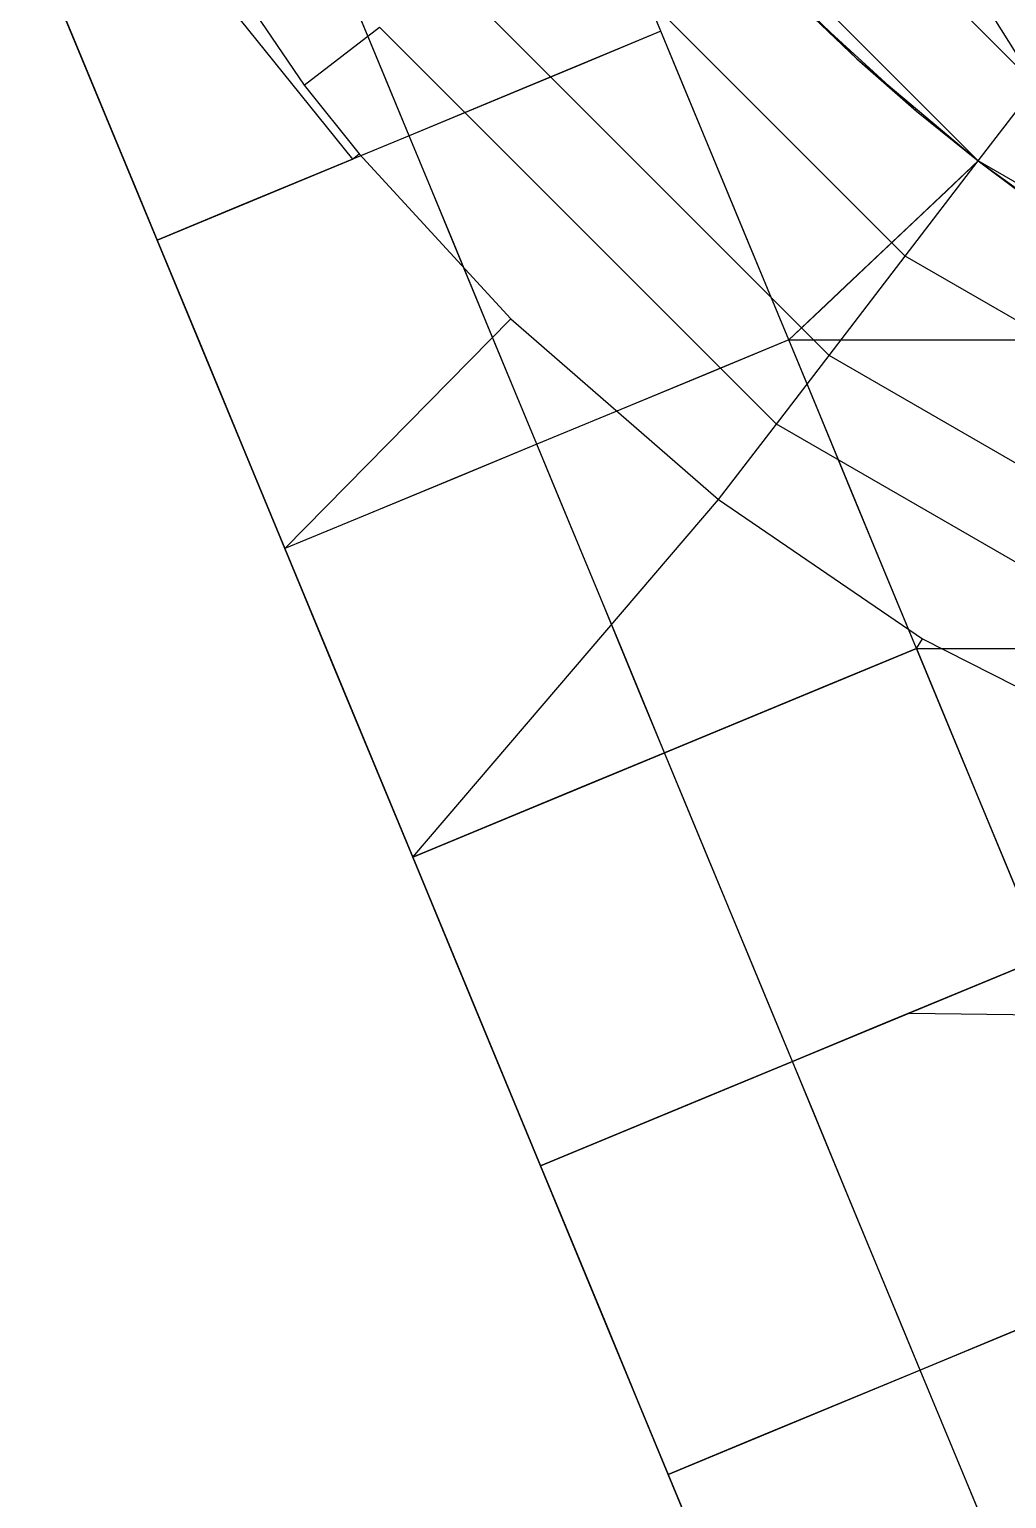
# Model space of a CAD drawing. Header units: millimetres. Extents: x -90 to 90, y -106 to 105.
# Drawn here: x -55.41 to -29.07, y -74.92 to -35.33 of the extents above; entities that cross this region are included whole.
import ezdxf

# ---------------------------------------------------------------- set-up
doc = ezdxf.new("R2010")
doc.units = ezdxf.units.MM
doc.header["$MEASUREMENT"] = 0
for name, color, linetype, true_color in [('1-CHJ_FG-O180x6', 116, 'Continuous', 0x008040), ('1-CHJ_XG1-O245x8', 241, 'Continuous', 0xff969c), ('1-TC_ZL-B500x300x12x16', 31, 'Continuous', 0xffc28c), ('1-TG_ZC1-O299x8', 140, 'Continuous', 0x00b2ff), ('1-TG_ZC2-O457x10', 84, 'Continuous', 0x25a025), ('1-XWM_L1-O402x10', 145, 'Continuous', 0x3e88b5), ('1-XWM_L2-O457x12', 20, 'Continuous', 0xf75c00), ('1-XWM_LG-O402x12', 111, 'Continuous', 0x7fffbf), ('1-XWM_LG2-O457x12', 61, 'Continuous', 0xe2fb99), ('1-XWM_ZC1-O299x8', 212, 'Continuous', 0xb61acc), ('1-XWM_ZC2-O402x12', 201, 'Continuous', 0xd6a2ec), ('1-XXZ-B1500x1500x50x50', 30, 'Continuous', 0xf76d33), ('1-XXZ-B800x800x35x35', 123, 'Continuous', 0x45e2af), ('1-ZHJ_FG1-O219x8', 125, 'Continuous', 0x3fbf7f), ('1-ZHJ_FG2-O325x10', 71, 'Continuous', 0xcdfe7a), ('1-ZHJ_XG1-O351x10', 15, 'Continuous', 0xbf3f3f), ('1-ZHJ_XG2-O457x14', 20, 'Continuous', 0xff5f11)]:
    doc.layers.add(name, color=color, linetype=linetype, true_color=true_color)

msp = doc.modelspace()

# ---------------------------------------------------------------- linework, layer by layer
at = {"layer": '1-CHJ_FG-O180x6'}
for p, q in [((-46.32, -35.422, 20), (-46.894, -34.037, 23)), ((-54.833, -34.078, 23), (-54.259, -35.463, 20)), ((-54.259, -35.463, 20), (-53.685, -36.849, 23)), ((-45.746, -36.808, 23), (-46.32, -35.422, 20)), ((-38.382, -35.381, 20), (-40.645, -36.319, 23)), ((-40.645, -36.319, 23), (-42.909, -37.256, 20)), ((-45.172, -38.194, 20), (-45.746, -36.808, 23)), ((-53.685, -36.849, 23), (-53.111, -38.235, 20)), ((-42.909, -37.256, 20), (-45.172, -38.194, 23)), ((-53.111, -38.235, 20), (-52.537, -39.621, 23)), ((-45.172, -38.194, 23), (-47.436, -39.132, 20)), ((-44.598, -39.58, 23), (-45.172, -38.194, 20)), ((-45.172, -38.194, 23), (-45.172, -38.194, 20)), ((-47.436, -39.132, 20), (-49.699, -40.069, 23)), ((-44.024, -40.966, 20), (-44.598, -39.58, 23)), ((-52.537, -39.621, 23), (-51.963, -41.007, 20)), ((-49.699, -40.069, 23), (-51.963, -41.007, 20)), ((-51.963, -41.007, 20), (-51.389, -42.393, 23)), ((-43.45, -42.352, 23), (-44.024, -40.966, 20)), ((-42.876, -43.737, 20), (-43.45, -42.352, 23)), ((-51.389, -42.393, 23), (-50.815, -43.778, 20)), ((-50.815, -43.778, 20), (-50.241, -45.164, 23)), ((-42.302, -45.123, 23), (-42.876, -43.737, 20)), ((-41.728, -46.509, 20), (-42.302, -45.123, 23)), ((-50.241, -45.164, 23), (-49.667, -46.55, 20)), ((-49.667, -46.55, 20), (-49.093, -47.936, 23)), ((-41.154, -47.895, 23), (-41.728, -46.509, 20)), ((-41.728, -46.509, 23), (-41.728, -46.509, 20)), ((-40.58, -49.281, 20), (-41.154, -47.895, 23)), ((-49.093, -47.936, 23), (-48.519, -49.322, 20)), ((-48.519, -49.322, 20), (-47.945, -50.708, 23)), ((-40.006, -50.666, 23), (-40.58, -49.281, 20)), ((-39.432, -52.052, 20), (-40.006, -50.666, 23)), ((-47.945, -50.708, 23), (-47.371, -52.093, 20)), ((-47.371, -52.093, 20), (-46.797, -53.479, 23)), ((-38.858, -53.438, 23), (-39.432, -52.052, 20)), ((-31.493, -52.011, 20), (-33.757, -52.949, 23)), ((-33.757, -52.949, 23), (-36.021, -53.886, 20)), ((-38.284, -54.824, 20), (-38.858, -53.438, 23)), ((-46.797, -53.479, 23), (-46.223, -54.865, 20)), ((-36.021, -53.886, 20), (-38.284, -54.824, 23)), ((-46.223, -54.865, 20), (-45.649, -56.251, 23)), ((-38.284, -54.824, 23), (-40.548, -55.761, 20)), ((-37.71, -56.21, 23), (-38.284, -54.824, 20)), ((-38.284, -54.824, 23), (-38.284, -54.824, 20)), ((-40.548, -55.761, 20), (-42.811, -56.699, 23)), ((-37.136, -57.596, 20), (-37.71, -56.21, 23)), ((-45.649, -56.251, 23), (-45.075, -57.637, 20)), ((-42.811, -56.699, 23), (-45.075, -57.637, 20)), ((-45.075, -57.637, 20), (-44.501, -59.022, 23)), ((-36.562, -58.981, 23), (-37.136, -57.596, 20)), ((-35.988, -60.367, 20), (-36.562, -58.981, 23)), ((-44.501, -59.022, 23), (-43.926, -60.408, 20)), ((-43.926, -60.408, 20), (-43.352, -61.794, 23)), ((-35.414, -61.753, 23), (-35.988, -60.367, 20)), ((-28.049, -60.326, 20), (-30.313, -61.264, 23)), ((-30.313, -61.264, 23), (-32.576, -62.201, 20)), ((-34.84, -63.139, 20), (-35.414, -61.753, 23)), ((-43.352, -61.794, 23), (-42.778, -63.18, 20)), ((-32.576, -62.201, 20), (-34.84, -63.139, 23)), ((-42.778, -63.18, 20), (-42.204, -64.566, 23)), ((-34.84, -63.139, 23), (-37.103, -64.076, 20)), ((-34.266, -64.525, 23), (-34.84, -63.139, 20)), ((-34.84, -63.139, 23), (-34.84, -63.139, 20)), ((-37.103, -64.076, 20), (-39.367, -65.014, 23)), ((-33.692, -65.91, 20), (-34.266, -64.525, 23)), ((-42.204, -64.566, 23), (-41.63, -65.952, 20)), ((-39.367, -65.014, 23), (-41.63, -65.952, 20)), ((-41.63, -65.952, 20), (-41.056, -67.337, 23)), ((-33.118, -67.296, 23), (-33.692, -65.91, 20)), ((-32.544, -68.682, 20), (-33.118, -67.296, 23)), ((-41.056, -67.337, 23), (-40.482, -68.723, 20)), ((-40.482, -68.723, 20), (-39.908, -70.109, 23)), ((-31.97, -70.068, 23), (-32.544, -68.682, 20)), ((-26.869, -69.579, 23), (-29.132, -70.516, 20)), ((-31.396, -71.454, 20), (-31.97, -70.068, 23)), ((-39.908, -70.109, 23), (-39.334, -71.495, 20)), ((-29.132, -70.516, 20), (-31.396, -71.454, 23)), ((-39.334, -71.495, 20), (-38.76, -72.881, 23)), ((-31.396, -71.454, 23), (-33.659, -72.391, 20)), ((-30.822, -72.84, 23), (-31.396, -71.454, 20)), ((-31.396, -71.454, 23), (-31.396, -71.454, 20)), ((-33.659, -72.391, 20), (-35.923, -73.329, 23)), ((-30.248, -74.225, 20), (-30.822, -72.84, 23)), ((-38.76, -72.881, 23), (-38.186, -74.266, 20)), ((-35.923, -73.329, 23), (-38.186, -74.266, 20)), ((-38.186, -74.266, 20), (-37.612, -75.652, 23)), ((-29.674, -75.611, 23), (-30.248, -74.225, 20))]:
    msp.add_line(p, q, dxfattribs=at)
at = {"layer": '1-CHJ_XG1-O245x8'}
for p, q in [((-55.407, -32.692, 20), (-54.259, -35.463, 20)), ((-46.32, -35.422, 20), (-47.468, -32.651, 20)), ((-45.746, -36.808, 23), (-46.894, -34.037, 23)), ((-54.833, -34.078, 23), (-53.685, -36.849, 23)), ((-54.259, -35.463, 20), (-53.111, -38.235, 20)), ((-45.172, -38.194, 20), (-46.32, -35.422, 20)), ((-38.382, -35.381, 20), (-42.909, -37.256, 20)), ((-38.382, -35.381, 23), (-40.645, -36.319, 23)), ((-40.645, -36.319, 23), (-45.172, -38.194, 23)), ((-45.172, -38.194, 23), (-45.746, -36.808, 23)), ((-53.685, -36.849, 23), (-52.537, -39.621, 23)), ((-42.909, -37.256, 20), (-45.172, -38.194, 20)), ((-53.111, -38.235, 20), (-51.963, -41.007, 20)), ((-45.172, -38.194, 23), (-49.699, -40.069, 23)), ((-45.172, -38.194, 20), (-47.436, -39.132, 20)), ((-44.024, -40.966, 20), (-45.172, -38.194, 20)), ((-44.598, -39.58, 23), (-45.172, -38.194, 23)), ((-47.436, -39.132, 20), (-51.963, -41.007, 20)), ((-43.45, -42.352, 23), (-44.598, -39.58, 23)), ((-52.537, -39.621, 23), (-51.963, -41.007, 23)), ((-49.699, -40.069, 23), (-51.963, -41.007, 23)), ((-51.963, -41.007, 20), (-50.815, -43.778, 20)), ((-51.963, -41.007, 23), (-51.389, -42.393, 23)), ((-42.876, -43.737, 20), (-44.024, -40.966, 20)), ((-42.302, -45.123, 23), (-43.45, -42.352, 23)), ((-51.389, -42.393, 23), (-50.241, -45.164, 23)), ((-50.815, -43.778, 20), (-49.667, -46.55, 20)), ((-41.728, -46.509, 20), (-42.876, -43.737, 20)), ((-41.728, -46.509, 23), (-42.302, -45.123, 23)), ((-50.241, -45.164, 23), (-49.093, -47.936, 23)), ((-49.667, -46.55, 20), (-48.519, -49.322, 20)), ((-40.58, -49.281, 20), (-41.728, -46.509, 20)), ((-41.154, -47.895, 23), (-41.728, -46.509, 23)), ((-40.006, -50.666, 23), (-41.154, -47.895, 23)), ((-49.093, -47.936, 23), (-48.519, -49.322, 23)), ((-48.519, -49.322, 20), (-47.371, -52.093, 20)), ((-48.519, -49.322, 23), (-47.945, -50.708, 23)), ((-39.432, -52.052, 20), (-40.58, -49.281, 20)), ((-38.858, -53.438, 23), (-40.006, -50.666, 23)), ((-47.945, -50.708, 23), (-46.797, -53.479, 23)), ((-47.371, -52.093, 20), (-46.223, -54.865, 20)), ((-38.284, -54.824, 20), (-39.432, -52.052, 20)), ((-31.493, -52.011, 20), (-36.021, -53.886, 20)), ((-31.493, -52.011, 23), (-33.757, -52.949, 23)), ((-33.757, -52.949, 23), (-38.284, -54.824, 23)), ((-38.284, -54.824, 23), (-38.858, -53.438, 23)), ((-46.797, -53.479, 23), (-45.649, -56.251, 23)), ((-36.021, -53.886, 20), (-38.284, -54.824, 20)), ((-46.223, -54.865, 20), (-45.075, -57.637, 20)), ((-38.284, -54.824, 23), (-42.811, -56.699, 23)), ((-38.284, -54.824, 20), (-40.548, -55.761, 20)), ((-37.136, -57.596, 20), (-38.284, -54.824, 20)), ((-37.71, -56.21, 23), (-38.284, -54.824, 23)), ((-40.548, -55.761, 20), (-45.075, -57.637, 20)), ((-36.562, -58.981, 23), (-37.71, -56.21, 23)), ((-45.649, -56.251, 23), (-45.075, -57.637, 23)), ((-42.811, -56.699, 23), (-45.075, -57.637, 23)), ((-45.075, -57.637, 20), (-43.926, -60.408, 20)), ((-45.075, -57.637, 23), (-44.501, -59.022, 23)), ((-35.988, -60.367, 20), (-37.136, -57.596, 20)), ((-35.414, -61.753, 23), (-36.562, -58.981, 23)), ((-44.501, -59.022, 23), (-43.352, -61.794, 23)), ((-43.926, -60.408, 20), (-42.778, -63.18, 20)), ((-34.84, -63.139, 20), (-35.988, -60.367, 20)), ((-28.049, -60.326, 20), (-32.576, -62.201, 20)), ((-28.049, -60.326, 23), (-30.313, -61.264, 23)), ((-30.313, -61.264, 23), (-34.84, -63.139, 23)), ((-34.84, -63.139, 23), (-35.414, -61.753, 23)), ((-43.352, -61.794, 23), (-42.204, -64.566, 23)), ((-32.576, -62.201, 20), (-34.84, -63.139, 20)), ((-42.778, -63.18, 20), (-41.63, -65.952, 20)), ((-34.84, -63.139, 23), (-39.367, -65.014, 23)), ((-34.84, -63.139, 20), (-37.103, -64.076, 20)), ((-33.692, -65.91, 20), (-34.84, -63.139, 20)), ((-34.266, -64.525, 23), (-34.84, -63.139, 23)), ((-37.103, -64.076, 20), (-41.63, -65.952, 20)), ((-33.118, -67.296, 23), (-34.266, -64.525, 23)), ((-42.204, -64.566, 23), (-41.63, -65.952, 23)), ((-39.367, -65.014, 23), (-41.63, -65.952, 23)), ((-41.63, -65.952, 20), (-40.482, -68.723, 20)), ((-41.63, -65.952, 23), (-41.056, -67.337, 23)), ((-32.544, -68.682, 20), (-33.692, -65.91, 20)), ((-31.97, -70.068, 23), (-33.118, -67.296, 23)), ((-41.056, -67.337, 23), (-39.908, -70.109, 23)), ((-40.482, -68.723, 20), (-39.334, -71.495, 20)), ((-31.396, -71.454, 20), (-32.544, -68.682, 20)), ((-24.605, -68.641, 20), (-29.132, -70.516, 20)), ((-26.869, -69.579, 23), (-31.396, -71.454, 23)), ((-31.396, -71.454, 23), (-31.97, -70.068, 23)), ((-39.908, -70.109, 23), (-38.76, -72.881, 23)), ((-29.132, -70.516, 20), (-31.396, -71.454, 20)), ((-39.334, -71.495, 20), (-38.186, -74.266, 20)), ((-31.396, -71.454, 23), (-35.923, -73.329, 23)), ((-31.396, -71.454, 20), (-33.659, -72.391, 20)), ((-30.248, -74.225, 20), (-31.396, -71.454, 20)), ((-30.822, -72.84, 23), (-31.396, -71.454, 23)), ((-33.659, -72.391, 20), (-38.186, -74.266, 20)), ((-29.674, -75.611, 23), (-30.822, -72.84, 23)), ((-38.76, -72.881, 23), (-38.186, -74.266, 23)), ((-35.923, -73.329, 23), (-38.186, -74.266, 23)), ((-38.186, -74.266, 20), (-37.038, -77.038, 20)), ((-38.186, -74.266, 23), (-37.612, -75.652, 23)), ((-29.1, -76.997, 20), (-30.248, -74.225, 20))]:
    msp.add_line(p, q, dxfattribs=at)
at = {"layer": '1-TC_ZL-B500x300x12x16'}
msp.add_line((-29.829, -38.874, 23), (-26.177, -34.114, 23), dxfattribs=at)
at = {"layer": '1-TG_ZC1-O299x8'}
msp.add_line((-34.695, -26.623, 42.118), (-28.268, -36.839, 45.218), dxfattribs=at)
at = {"layer": '1-TG_ZC2-O457x10'}
msp.add_line((-36.839, -28.268, 45.218), (-28.268, -36.839, 45.218), dxfattribs=at)
at = {"layer": '1-XWM_L1-O402x10'}
for p, q in [((-29.829, -38.874, 24.123), (-38.874, -29.829, 24.123)), ((-52.581, -31.521, 31.273), (-46.699, -38.826, 32.551)), ((-31.8, -41.442, 28.153), (-41.442, -31.8, 28.153)), ((-51.963, -41.007, 30.901), (-55.407, -32.692, 30.267)), ((-33.85, -44.114, 32.06), (-44.114, -33.85, 32.06)), ((-35.271, -45.966, 33.113), (-45.966, -35.271, 33.113)), ((-46.699, -38.826, 32.551), (-46.521, -38.679, 33)), ((-51.963, -41.007, 30.901), (-46.699, -38.826, 32.551)), ((-18.751, -45.27, 24.123), (-29.829, -38.874, 24.123)), ((-48.519, -49.322, 30.602), (-51.963, -41.007, 30.901)), ((-19.99, -48.261, 28.153), (-31.8, -41.442, 28.153)), ((-48.519, -49.322, 30.602), (-42.427, -43.13, 33)), ((-21.279, -51.372, 32.06), (-33.85, -44.114, 32.06)), ((-22.172, -53.529, 33.113), (-35.271, -45.966, 33.113)), ((-45.075, -57.637, 30.403), (-36.83, -47.998, 33)), ((-47.232, -52.428, 30.38), (-48.519, -49.322, 30.602)), ((-31.493, -52.011, 32.964), (-31.337, -51.752, 33)), ((-45.075, -57.637, 30.403), (-31.493, -52.011, 32.964)), ((-31.493, -52.011, 32.964), (-29.921, -55.807, 32.247)), ((-45.075, -57.637, 30.403), (-47.232, -52.428, 30.38)), ((-29.921, -55.807, 32.247), (-28.049, -60.326, 31.891)), ((-43.381, -61.725, 30.576), (-45.075, -57.637, 30.403)), ((-31.69, -61.834, 31.534), (-28.049, -60.326, 31.891)), ((-41.63, -65.952, 29.53), (-43.381, -61.725, 30.576)), ((-41.63, -65.952, 29.53), (-31.69, -61.834, 31.534)), ((-31.69, -61.834, 31.534), (-27.4, -61.893, 31.824)), ((-38.186, -74.266, 27.592), (-41.63, -65.952, 29.53)), ((-38.186, -74.266, 27.592), (-24.605, -68.641, 30.118)), ((-34.742, -82.581, 25.815), (-38.186, -74.266, 27.592))]:
    msp.add_line(p, q, dxfattribs=at)
at = {"layer": '1-XWM_L2-O457x12'}
for p, q in [((-51.89, -31.107, 33), (-47.998, -36.83, 33)), ((-47.998, -36.83, 33), (-45.966, -35.271, 33.113)), ((-47.998, -36.83, 33), (-46.521, -38.679, 33)), ((-46.521, -38.679, 33), (-42.427, -43.13, 33)), ((-31.8, -41.442, 28.153), (-29.829, -38.874, 24.123)), ((-33.85, -44.114, 32.06), (-31.8, -41.442, 28.153)), ((-42.427, -43.13, 33), (-36.83, -47.998, 33)), ((-35.271, -45.966, 33.113), (-33.85, -44.114, 32.06)), ((-36.83, -47.998, 33), (-35.271, -45.966, 33.113)), ((-36.83, -47.998, 33), (-31.337, -51.752, 33)), ((-31.337, -51.752, 33), (-23.152, -55.895, 33))]:
    msp.add_line(p, q, dxfattribs=at)
at = {"layer": '1-XWM_LG-O402x12'}
for p, q in [((-29.829, -38.874, 23), (-29.829, -38.874, 20)), ((-29.829, -38.874, 23), (-29.829, -38.874, 24.123)), ((-51.963, -41.007, 30.901), (-51.963, -41.007, 23)), ((-48.519, -49.322, 30.602), (-48.519, -49.322, 23)), ((-45.075, -57.637, 30.403), (-45.075, -57.637, 23)), ((-41.63, -65.952, 29.53), (-41.63, -65.952, 23)), ((-38.186, -74.266, 27.592), (-38.186, -74.266, 23))]:
    msp.add_line(p, q, dxfattribs=at)
at = {"layer": '1-XWM_LG2-O457x12'}
msp.add_line((-31.493, -52.011, 32.964), (-31.493, -52.011, 23), dxfattribs=at)
at = {"layer": '1-XWM_ZC1-O299x8'}
for p, q in [((-48.519, -49.322, 30.602), (-45.075, -57.637, 23)), ((-45.075, -57.637, 30.403), (-48.519, -49.322, 23)), ((-28.049, -60.326, 31.891), (-31.493, -52.011, 23)), ((-45.075, -57.637, 23), (-41.63, -65.952, 29.53)), ((-45.075, -57.637, 30.403), (-41.63, -65.952, 23))]:
    msp.add_line(p, q, dxfattribs=at)
at = {"layer": '1-XWM_ZC2-O402x12'}
for p, q in [((-55.407, -32.692, 30.267), (-51.963, -41.007, 23)), ((-51.963, -41.007, 30.901), (-55.407, -32.692, 23)), ((-51.963, -41.007, 23), (-48.519, -49.322, 30.602)), ((-48.519, -49.322, 23), (-51.963, -41.007, 30.901))]:
    msp.add_line(p, q, dxfattribs=at)
at = {"layer": '1-XXZ-B1500x1500x50x50'}
for p, q in [((-31.493, -52.011, 23), (-31.493, -52.011, 20)), ((-31.493, -52.011, 11.4), (-31.493, -52.011, 20)), ((-45.075, -57.637, 23), (-45.075, -57.637, 20)), ((-45.075, -57.637, 11.4), (-45.075, -57.637, 20)), ((-41.63, -65.952, 23), (-41.63, -65.952, 20)), ((-41.63, -65.952, 11.4), (-41.63, -65.952, 20)), ((-38.186, -74.266, 23), (-38.186, -74.266, 20)), ((-38.186, -74.266, 11.4), (-38.186, -74.266, 20))]:
    msp.add_line(p, q, dxfattribs=at)
at = {"layer": '1-XXZ-B800x800x35x35'}
for p, q in [((-38.382, -35.381, 23), (-38.382, -35.381, 20)), ((-38.382, -35.381, 11.4), (-38.382, -35.381, 20)), ((-51.963, -41.007, 23), (-51.963, -41.007, 20)), ((-51.963, -41.007, 11.4), (-51.963, -41.007, 20)), ((-34.938, -43.696, 23), (-34.938, -43.696, 20)), ((-34.938, -43.696, 11.4), (-34.938, -43.696, 20)), ((-48.519, -49.322, 23), (-48.519, -49.322, 20)), ((-48.519, -49.322, 11.4), (-48.519, -49.322, 20))]:
    msp.add_line(p, q, dxfattribs=at)
at = {"layer": '1-ZHJ_FG1-O219x8'}
for p, q in [((-38.382, -35.381, 20), (-38.956, -33.996, 23)), ((-34.648, -34.648, 23), (-33.104, -36.127, 20)), ((-37.808, -36.767, 23), (-38.382, -35.381, 20)), ((-33.104, -36.127, 20), (-31.497, -37.536, 23)), ((-37.234, -38.153, 20), (-37.808, -36.767, 23)), ((-31.497, -37.536, 23), (-29.829, -38.874, 20)), ((-36.66, -39.539, 23), (-37.234, -38.153, 20)), ((-29.829, -38.874, 20), (-28.617, -39.775, 23)), ((-36.086, -40.925, 20), (-36.66, -39.539, 23)), ((-35.512, -42.31, 23), (-36.086, -40.925, 20)), ((-34.938, -43.696, 20), (-35.512, -42.31, 23)), ((-34.938, -43.696, 20), (-37.201, -44.634, 23)), ((-34.364, -45.082, 23), (-34.938, -43.696, 20)), ((-37.201, -44.634, 23), (-39.465, -45.571, 20)), ((-33.79, -46.468, 20), (-34.364, -45.082, 23)), ((-39.465, -45.571, 20), (-41.728, -46.509, 23)), ((-41.728, -46.509, 23), (-43.992, -47.447, 20)), ((-33.216, -47.854, 23), (-33.79, -46.468, 20)), ((-43.992, -47.447, 20), (-46.255, -48.384, 23)), ((-32.642, -49.24, 20), (-33.216, -47.854, 23)), ((-46.255, -48.384, 23), (-48.519, -49.322, 20)), ((-32.068, -50.625, 23), (-32.642, -49.24, 20)), ((-31.493, -52.011, 20), (-32.068, -50.625, 23)), ((-30.919, -53.397, 23), (-31.493, -52.011, 20)), ((-30.345, -54.783, 20), (-30.919, -53.397, 23)), ((-29.771, -56.169, 23), (-30.345, -54.783, 20)), ((-29.197, -57.554, 20), (-29.771, -56.169, 23)), ((-28.623, -58.94, 23), (-29.197, -57.554, 20))]:
    msp.add_line(p, q, dxfattribs=at)
at = {"layer": '1-ZHJ_FG2-O325x10'}
for p, q in [((-30.681, -39.678, 23), (-29.829, -38.874, 20)), ((-31.532, -40.482, 20), (-30.681, -39.678, 23)), ((-32.383, -41.285, 23), (-31.532, -40.482, 20)), ((-33.235, -42.089, 20), (-32.383, -41.285, 23)), ((-34.086, -42.893, 23), (-33.235, -42.089, 20)), ((-34.938, -43.696, 20), (-34.086, -42.893, 23)), ((-34.938, -43.696, 20), (-32.81, -43.696, 23)), ((-32.81, -43.696, 23), (-30.683, -43.696, 20)), ((-30.683, -43.696, 20), (-28.555, -43.696, 23)), ((-31.493, -52.011, 20), (-29.288, -52.011, 23)), ((-29.288, -52.011, 23), (-27.082, -52.011, 20))]:
    msp.add_line(p, q, dxfattribs=at)
at = {"layer": '1-ZHJ_XG1-O351x10'}
for p, q in [((-38.382, -35.381, 20), (-39.53, -32.61, 20)), ((-36.127, -33.104, 20), (-33.104, -36.127, 20)), ((-38.382, -35.381, 23), (-38.956, -33.996, 23)), ((-34.648, -34.648, 23), (-31.497, -37.536, 23)), ((-37.234, -38.153, 20), (-38.382, -35.381, 20)), ((-37.808, -36.767, 23), (-38.382, -35.381, 23)), ((-33.104, -36.127, 20), (-29.829, -38.874, 20)), ((-36.66, -39.539, 23), (-37.808, -36.767, 23)), ((-31.497, -37.536, 23), (-29.829, -38.874, 23)), ((-36.086, -40.925, 20), (-37.234, -38.153, 20)), ((-29.829, -38.874, 20), (-27.378, -40.638, 20)), ((-29.829, -38.874, 23), (-28.617, -39.775, 23)), ((-35.512, -42.31, 23), (-36.66, -39.539, 23)), ((-34.938, -43.696, 20), (-36.086, -40.925, 20)), ((-34.938, -43.696, 23), (-35.512, -42.31, 23)), ((-34.938, -43.696, 20), (-39.465, -45.571, 20)), ((-34.938, -43.696, 23), (-37.201, -44.634, 23)), ((-33.79, -46.468, 20), (-34.938, -43.696, 20)), ((-34.364, -45.082, 23), (-34.938, -43.696, 23)), ((-37.201, -44.634, 23), (-41.728, -46.509, 23)), ((-33.216, -47.854, 23), (-34.364, -45.082, 23)), ((-39.465, -45.571, 20), (-41.728, -46.509, 20)), ((-41.728, -46.509, 23), (-46.255, -48.384, 23)), ((-41.728, -46.509, 20), (-43.992, -47.447, 20)), ((-32.642, -49.24, 20), (-33.79, -46.468, 20)), ((-43.992, -47.447, 20), (-48.519, -49.322, 20)), ((-32.068, -50.625, 23), (-33.216, -47.854, 23)), ((-46.255, -48.384, 23), (-48.519, -49.322, 23)), ((-31.493, -52.011, 20), (-32.642, -49.24, 20)), ((-31.493, -52.011, 23), (-32.068, -50.625, 23)), ((-30.345, -54.783, 20), (-31.493, -52.011, 20)), ((-30.919, -53.397, 23), (-31.493, -52.011, 23)), ((-29.771, -56.169, 23), (-30.919, -53.397, 23)), ((-29.197, -57.554, 20), (-30.345, -54.783, 20)), ((-28.623, -58.94, 23), (-29.771, -56.169, 23)), ((-28.049, -60.326, 20), (-29.197, -57.554, 20))]:
    msp.add_line(p, q, dxfattribs=at)
at = {"layer": '1-ZHJ_XG2-O457x14'}
for p, q in [((-31.532, -40.482, 20), (-29.829, -38.874, 20)), ((-30.681, -39.678, 23), (-29.829, -38.874, 23)), ((-32.383, -41.285, 23), (-30.681, -39.678, 23)), ((-33.235, -42.089, 20), (-31.532, -40.482, 20)), ((-34.086, -42.893, 23), (-32.383, -41.285, 23)), ((-34.938, -43.696, 20), (-33.235, -42.089, 20)), ((-34.938, -43.696, 23), (-34.086, -42.893, 23)), ((-34.938, -43.696, 20), (-30.683, -43.696, 20)), ((-34.938, -43.696, 23), (-32.81, -43.696, 23)), ((-32.81, -43.696, 23), (-28.555, -43.696, 23)), ((-30.683, -43.696, 20), (-26.428, -43.696, 20)), ((-31.493, -52.011, 20), (-27.082, -52.011, 20)), ((-31.493, -52.011, 23), (-29.288, -52.011, 23)), ((-29.288, -52.011, 23), (-24.876, -52.011, 23))]:
    msp.add_line(p, q, dxfattribs=at)

doc.saveas('drawing.dxf')
